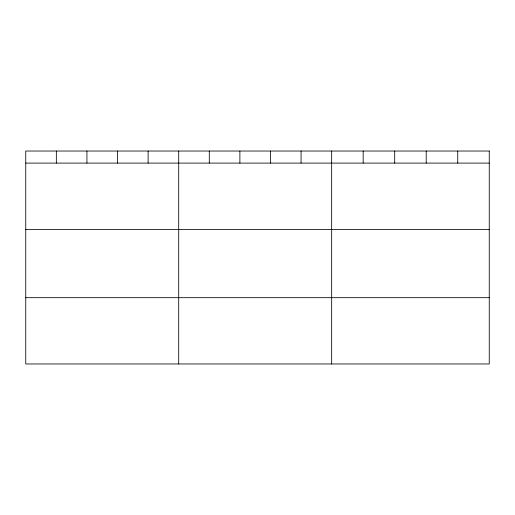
<?xml version="1.0" encoding="UTF-8"?>
<svg xmlns="http://www.w3.org/2000/svg" width="515" height="515" viewBox="0 0 515 515"><rect width="100%" height="100%" fill="white"/><g stroke="black" fill="none" stroke-linecap="round" stroke-linejoin="round"><path stroke-width="0.77" d="M25.75 163.101L489.25 163.101M25.75 229.387L489.25 229.387M25.75 297.683L489.25 297.683M457.732 151.03L457.732 163.101M426.214 151.03L426.214 163.101M394.696 151.03L394.696 163.101M363.178 151.03L363.178 163.101M331.66 151.03L331.66 363.97M301.069 151.03L301.069 163.101M270.478 151.03L270.478 163.101M239.887 151.03L239.887 163.101M209.296 151.03L209.296 163.101M178.705 151.03L178.705 363.97M148.114 151.03L148.114 163.101M117.523 151.03L117.523 163.101M86.932 151.03L86.932 163.101M56.341 151.03L56.341 163.101M489.25 151.03L25.75 151.03L25.75 363.97L489.25 363.97L489.25 151.03"/></g></svg>
